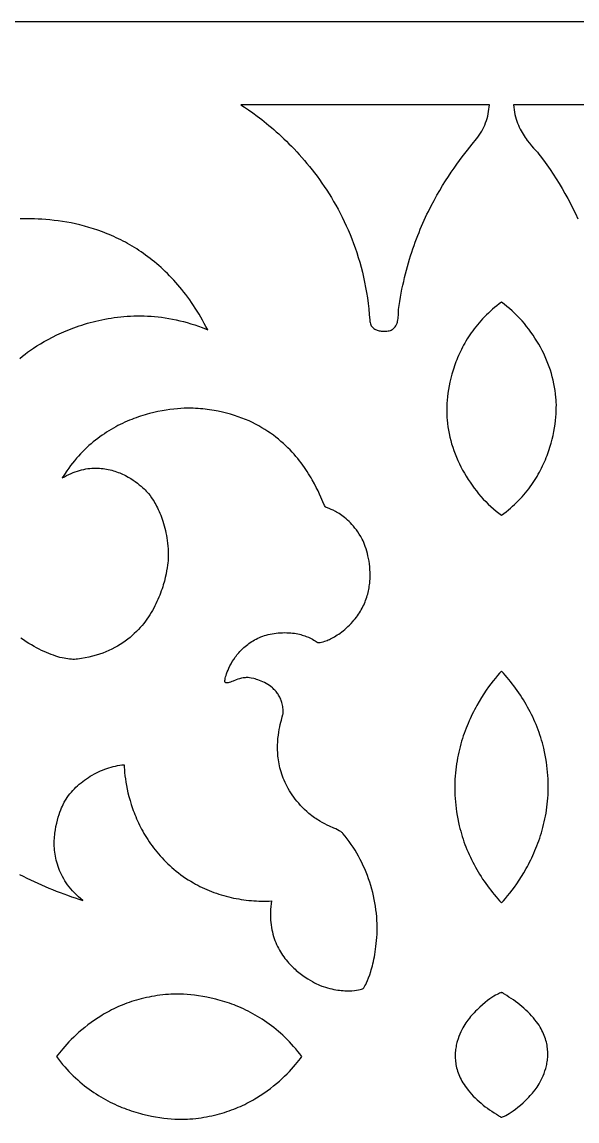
# Model space of a CAD drawing. Extents: x -250 to 250, y -250 to 250.
# Drawn here: x -115.9 to 18.2, y -15.6 to 250 of the extents above; entities that cross this region are included whole.
import ezdxf

# ---------------------------------------------------------------- set-up
doc = ezdxf.new("R2010")
doc.units = 0
doc.layers.add('LAYER_1', color=18, linetype='CONTINUOUS')
doc.layers.add('LAYER_2', color=18, linetype='CONTINUOUS')

msp = doc.modelspace()

# ---------------------------------------------------------------- linework, layer by layer
at = {"layer": 'LAYER_1'}
msp.add_lwpolyline([(-250, -250), (250, -250), (250, 250), (-250, 250)], close=True, dxfattribs=at)
at = {"layer": 'LAYER_2'}
for points in [[(-2.92, 230), (-63, 230), (-62.09, 229.41), (-61.12, 228.76), (-60.1, 228.04), (-59.04, 227.26), (-57.93, 226.42), (-57.36, 225.97), (-56.79, 225.5), (-56.21, 225.02), (-55.62, 224.53), (-55.02, 224.01), (-54.42, 223.48), (-53.82, 222.94), (-53.21, 222.37), (-52.59, 221.8), (-51.98, 221.2), (-51.36, 220.59), (-50.74, 219.96), (-50.11, 219.31), (-49.49, 218.65), (-48.87, 217.97), (-48.25, 217.27), (-47.63, 216.56), (-47.02, 215.83), (-46.4, 215.08), (-45.79, 214.31), (-45.19, 213.53), (-44.58, 212.73), (-43.99, 211.92), (-43.4, 211.08), (-42.82, 210.23), (-42.24, 209.37), (-41.68, 208.48), (-41.12, 207.58), (-40.57, 206.66), (-40.03, 205.72), (-39.5, 204.77), (-38.99, 203.8), (-38.49, 202.81), (-37.99, 201.81), (-37.52, 200.78), (-37.05, 199.74), (-36.6, 198.68), (-36.17, 197.61), (-35.75, 196.51), (-35.35, 195.4), (-34.97, 194.27), (-34.6, 193.13), (-34.26, 191.96), (-33.93, 190.78), (-33.62, 189.58), (-33.34, 188.36), (-33.07, 187.13), (-32.83, 185.87), (-32.61, 184.6), (-32.41, 183.31), (-32.24, 182), (-32.09, 180.68), (-31.96, 179.33), (-31.86, 177.97), (-31.83, 177.65), (-31.77, 177.36), (-31.69, 177.09), (-31.59, 176.84), (-31.47, 176.62), (-31.33, 176.41), (-31.18, 176.23), (-31.01, 176.07), (-30.83, 175.93), (-30.64, 175.8), (-30.44, 175.69), (-30.23, 175.59), (-30.01, 175.51), (-29.79, 175.45), (-29.56, 175.39), (-29.34, 175.35), (-29.11, 175.32), (-28.89, 175.3), (-28.45, 175.28), (-28.04, 175.29), (-27.68, 175.31), (-27.36, 175.35), (-27.11, 175.39), (-26.85, 175.45), (-26.64, 175.56), (-26.44, 175.67), (-26.25, 175.8), (-26.09, 175.93), (-25.93, 176.08), (-25.8, 176.23), (-25.67, 176.38), (-25.56, 176.55), (-25.46, 176.72), (-25.37, 176.89), (-25.29, 177.07), (-25.22, 177.25), (-25.16, 177.44), (-25.11, 177.62), (-25.03, 178), (-24.97, 178.38), (-24.94, 178.74), (-24.93, 179.1), (-24.92, 179.44), (-24.92, 180.04), (-24.91, 180.28), (-24.89, 180.49), (-24.74, 181.5), (-24.59, 182.5), (-24.42, 183.49), (-24.24, 184.46), (-24.05, 185.42), (-23.85, 186.37), (-23.64, 187.31), (-23.43, 188.24), (-23.2, 189.15), (-22.97, 190.05), (-22.73, 190.94), (-22.48, 191.81), (-22.22, 192.68), (-21.96, 193.53), (-21.69, 194.37), (-21.41, 195.2), (-21.13, 196.01), (-20.84, 196.82), (-20.54, 197.61), (-20.24, 198.39), (-19.93, 199.16), (-19.62, 199.92), (-19.31, 200.67), (-18.99, 201.4), (-18.67, 202.12), (-18.34, 202.83), (-18.01, 203.53), (-17.67, 204.22), (-17, 205.57), (-16.31, 206.86), (-15.62, 208.12), (-14.93, 209.32), (-14.23, 210.49), (-13.53, 211.61), (-12.84, 212.69), (-12.15, 213.72), (-11.47, 214.71), (-10.8, 215.66), (-10.14, 216.57), (-9.49, 217.43), (-8.86, 218.25), (-8.25, 219.03), (-7.1, 220.48), (-6.05, 221.76), (-5.7, 222.19), (-5.38, 222.64), (-5.08, 223.11), (-4.79, 223.59), (-4.53, 224.08), (-4.28, 224.59), (-4.05, 225.1), (-3.84, 225.63), (-3.66, 226.16), (-3.49, 226.7), (-3.34, 227.25), (-3.22, 227.79), (-3.11, 228.34), (-3.03, 228.9), (-2.96, 229.45)], [(0, 182.3), (-0.57, 181.88), (-1.12, 181.45), (-1.66, 181.01), (-2.18, 180.58), (-2.68, 180.13), (-3.17, 179.68), (-3.65, 179.22), (-4.11, 178.76), (-4.56, 178.29), (-4.99, 177.82), (-5.41, 177.34), (-5.82, 176.86), (-6.21, 176.38), (-6.59, 175.89), (-6.96, 175.4), (-7.31, 174.91), (-7.65, 174.41), (-7.98, 173.91), (-8.29, 173.41), (-8.6, 172.91), (-8.89, 172.41), (-9.17, 171.91), (-9.44, 171.4), (-9.69, 170.9), (-9.94, 170.39), (-10.18, 169.89), (-10.4, 169.38), (-10.62, 168.88), (-10.82, 168.38), (-11.01, 167.88), (-11.2, 167.38), (-11.37, 166.88), (-11.54, 166.39), (-11.7, 165.89), (-11.98, 164.92), (-12.23, 163.96), (-12.45, 163.01), (-12.64, 162.09), (-12.8, 161.18), (-12.94, 160.3), (-13.04, 159.45), (-13.12, 158.62), (-13.18, 157.82), (-13.22, 157.06), (-13.24, 156.33), (-13.25, 155.64), (-13.23, 155), (-13.2, 154.39), (-13.16, 153.83), (-13.08, 153), (-12.97, 152.18), (-12.84, 151.35), (-12.68, 150.53), (-12.49, 149.7), (-12.28, 148.88), (-12.05, 148.06), (-11.8, 147.25), (-11.52, 146.44), (-11.22, 145.64), (-10.9, 144.84), (-10.56, 144.05), (-10.19, 143.26), (-9.81, 142.49), (-9.41, 141.72), (-8.98, 140.97), (-8.54, 140.22), (-8.08, 139.49), (-7.61, 138.77), (-7.11, 138.06), (-6.6, 137.36), (-6.07, 136.68), (-5.53, 136.02), (-4.97, 135.37), (-4.4, 134.73), (-3.81, 134.12), (-3.21, 133.52), (-2.59, 132.94), (-1.96, 132.38), (-1.32, 131.84), (-0.67, 131.32), (0, 130.83), (0.57, 131.25), (1.12, 131.67), (1.66, 132.11), (2.18, 132.55), (2.68, 132.99), (3.17, 133.44), (3.65, 133.9), (4.11, 134.36), (4.56, 134.83), (4.99, 135.3), (5.41, 135.78), (5.82, 136.26), (6.21, 136.74), (6.59, 137.23), (6.96, 137.72), (7.31, 138.21), (7.65, 138.71), (7.98, 139.21), (8.29, 139.71), (8.6, 140.21), (8.89, 140.71), (9.17, 141.21), (9.44, 141.72), (9.69, 142.22), (9.94, 142.73), (10.18, 143.23), (10.4, 143.74), (10.62, 144.24), (10.82, 144.74), (11.01, 145.24), (11.2, 145.74), (11.37, 146.24), (11.54, 146.73), (11.7, 147.23), (11.98, 148.2), (12.23, 149.16), (12.45, 150.11), (12.64, 151.03), (12.8, 151.94), (12.94, 152.82), (13.04, 153.68), (13.12, 154.5), (13.18, 155.3), (13.22, 156.06), (13.24, 156.79), (13.25, 157.48), (13.23, 158.13), (13.2, 158.73), (13.16, 159.29), (13.08, 160.12), (12.97, 160.94), (12.84, 161.77), (12.68, 162.59), (12.49, 163.42), (12.28, 164.24), (12.05, 165.06), (11.8, 165.87), (11.52, 166.68), (11.22, 167.48), (10.9, 168.28), (10.56, 169.07), (10.19, 169.86), (9.81, 170.63), (9.41, 171.4), (8.98, 172.15), (8.54, 172.9), (8.08, 173.63), (7.61, 174.35), (7.11, 175.06), (6.6, 175.76), (6.07, 176.44), (5.53, 177.11), (4.97, 177.76), (4.4, 178.39), (3.81, 179), (3.21, 179.6), (2.59, 180.18), (1.96, 180.74), (1.32, 181.28), (0.67, 181.8)], [(0, 93.13), (-0.47, 92.62), (-0.97, 92.06), (-1.48, 91.45), (-2.02, 90.79), (-2.56, 90.08), (-3.12, 89.32), (-3.69, 88.52), (-4.26, 87.67), (-4.83, 86.78), (-5.4, 85.84), (-5.96, 84.86), (-6.24, 84.35), (-6.52, 83.83), (-6.79, 83.31), (-7.06, 82.77), (-7.32, 82.22), (-7.58, 81.66), (-7.83, 81.1), (-8.08, 80.52), (-8.32, 79.93), (-8.56, 79.33), (-8.79, 78.73), (-9.01, 78.11), (-9.23, 77.48), (-9.43, 76.85), (-9.63, 76.21), (-9.82, 75.55), (-10, 74.89), (-10.17, 74.22), (-10.33, 73.54), (-10.48, 72.85), (-10.62, 72.16), (-10.75, 71.45), (-10.86, 70.74), (-10.96, 70.02), (-11.05, 69.29), (-11.13, 68.55), (-11.19, 67.8), (-11.24, 67.05), (-11.28, 66.29), (-11.3, 65.52), (-11.3, 64.75), (-11.29, 63.96), (-11.26, 63.17), (-11.21, 62.38), (-11.15, 61.57), (-11.07, 60.76), (-10.98, 59.94), (-10.86, 59.12), (-10.73, 58.29), (-10.57, 57.45), (-10.4, 56.6), (-10.2, 55.75), (-10.04, 55.11), (-9.87, 54.47), (-9.69, 53.83), (-9.49, 53.19), (-9.29, 52.56), (-9.07, 51.92), (-8.84, 51.29), (-8.6, 50.67), (-8.35, 50.05), (-8.09, 49.43), (-7.81, 48.81), (-7.53, 48.2), (-7.24, 47.6), (-6.94, 46.99), (-6.63, 46.4), (-6.3, 45.8), (-5.97, 45.22), (-5.63, 44.64), (-5.28, 44.06), (-4.93, 43.49), (-4.56, 42.92), (-4.18, 42.36), (-3.8, 41.81), (-3.41, 41.27), (-3.01, 40.73), (-2.6, 40.19), (-2.19, 39.67), (-1.76, 39.15), (-1.33, 38.64), (-0.9, 38.14), (-0.45, 37.64), (0, 37.15), (0.47, 37.67), (0.97, 38.23), (1.48, 38.84), (2.02, 39.5), (2.56, 40.21), (3.12, 40.96), (3.69, 41.77), (4.26, 42.61), (4.83, 43.51), (5.4, 44.45), (5.96, 45.43), (6.24, 45.93), (6.52, 46.45), (6.79, 46.98), (7.06, 47.52), (7.32, 48.06), (7.58, 48.62), (7.83, 49.19), (8.08, 49.77), (8.32, 50.35), (8.56, 50.95), (8.79, 51.56), (9.01, 52.17), (9.23, 52.8), (9.43, 53.44), (9.63, 54.08), (9.82, 54.73), (10, 55.39), (10.17, 56.06), (10.33, 56.74), (10.48, 57.43), (10.62, 58.13), (10.75, 58.83), (10.86, 59.55), (10.96, 60.27), (11.05, 61), (11.13, 61.73), (11.19, 62.48), (11.24, 63.23), (11.28, 63.99), (11.3, 64.76), (11.3, 65.54), (11.29, 66.32), (11.26, 67.11), (11.21, 67.91), (11.15, 68.71), (11.07, 69.52), (10.98, 70.34), (10.86, 71.17), (10.73, 72), (10.57, 72.84), (10.4, 73.68), (10.2, 74.53), (10.04, 75.18), (9.87, 75.82), (9.69, 76.46), (9.49, 77.09), (9.29, 77.73), (9.07, 78.36), (8.84, 78.99), (8.6, 79.62), (8.35, 80.24), (8.09, 80.86), (7.81, 81.47), (7.53, 82.08), (7.24, 82.69), (6.94, 83.29), (6.63, 83.89), (6.3, 84.48), (5.97, 85.07), (5.63, 85.65), (5.28, 86.23), (4.93, 86.8), (4.56, 87.36), (4.18, 87.92), (3.8, 88.47), (3.41, 89.02), (3.01, 89.56), (2.6, 90.09), (2.19, 90.62), (1.76, 91.14), (1.33, 91.65), (0.9, 92.15), (0.45, 92.64)], [(-107.51, 0), (-107.03, -0.64), (-106.54, -1.26), (-106.05, -1.87), (-105.54, -2.46), (-105.03, -3.03), (-104.52, -3.58), (-104, -4.12), (-103.47, -4.64), (-102.94, -5.15), (-102.4, -5.64), (-101.86, -6.11), (-101.31, -6.57), (-100.76, -7.02), (-100.21, -7.45), (-99.65, -7.86), (-99.1, -8.26), (-98.53, -8.65), (-97.97, -9.02), (-97.4, -9.38), (-96.84, -9.72), (-96.27, -10.05), (-95.7, -10.37), (-95.13, -10.68), (-94.55, -10.97), (-93.98, -11.25), (-93.41, -11.52), (-92.84, -11.78), (-92.27, -12.02), (-91.71, -12.26), (-91.14, -12.48), (-90.58, -12.69), (-90.02, -12.89), (-89.46, -13.08), (-88.9, -13.26), (-88.35, -13.43), (-87.8, -13.59), (-87.26, -13.74), (-86.72, -13.88), (-85.65, -14.14), (-84.61, -14.36), (-83.59, -14.55), (-82.59, -14.71), (-81.63, -14.84), (-80.69, -14.94), (-79.79, -15.01), (-78.93, -15.07), (-78.11, -15.1), (-77.33, -15.11), (-76.6, -15.1), (-75.91, -15.08), (-75.28, -15.04), (-74.58, -14.99), (-73.9, -14.92), (-73.22, -14.84), (-72.55, -14.75), (-71.9, -14.65), (-71.25, -14.54), (-70.61, -14.41), (-69.97, -14.28), (-69.35, -14.14), (-68.74, -13.99), (-68.13, -13.82), (-67.54, -13.65), (-66.95, -13.48), (-66.37, -13.29), (-65.8, -13.09), (-65.24, -12.89), (-64.69, -12.68), (-64.15, -12.46), (-63.61, -12.24), (-63.09, -12.01), (-62.57, -11.77), (-62.06, -11.53), (-61.56, -11.28), (-61.07, -11.02), (-60.58, -10.77), (-60.11, -10.5), (-59.64, -10.23), (-59.19, -9.96), (-58.3, -9.41), (-57.44, -8.84), (-56.62, -8.26), (-55.84, -7.67), (-55.08, -7.08), (-54.36, -6.49), (-53.67, -5.89), (-53.02, -5.3), (-52.4, -4.71), (-51.81, -4.13), (-51.26, -3.56), (-50.73, -2.99), (-50.24, -2.45), (-49.78, -1.91), (-49.36, -1.4), (-48.96, -0.91), (-48.6, -0.44), (-48.27, 0), (-48.75, 0.64), (-49.24, 1.26), (-49.74, 1.87), (-50.24, 2.46), (-50.75, 3.03), (-51.26, 3.58), (-51.79, 4.12), (-52.31, 4.64), (-52.84, 5.15), (-53.38, 5.64), (-53.92, 6.11), (-54.47, 6.57), (-55.02, 7.02), (-55.57, 7.45), (-56.13, 7.86), (-56.69, 8.26), (-57.25, 8.65), (-57.81, 9.02), (-58.38, 9.38), (-58.95, 9.72), (-59.52, 10.05), (-60.09, 10.37), (-60.66, 10.68), (-61.23, 10.97), (-61.8, 11.25), (-62.37, 11.52), (-62.94, 11.78), (-63.51, 12.02), (-64.08, 12.26), (-64.64, 12.48), (-65.2, 12.69), (-65.77, 12.89), (-66.32, 13.08), (-66.88, 13.26), (-67.43, 13.43), (-67.98, 13.59), (-68.53, 13.74), (-69.07, 13.88), (-70.13, 14.14), (-71.18, 14.36), (-72.2, 14.55), (-73.19, 14.71), (-74.16, 14.84), (-75.09, 14.94), (-75.99, 15.01), (-76.85, 15.07), (-77.67, 15.1), (-78.45, 15.11), (-79.18, 15.1), (-79.87, 15.08), (-80.51, 15.04), (-81.2, 14.99), (-81.88, 14.92), (-82.56, 14.84), (-83.23, 14.75), (-83.89, 14.65), (-84.54, 14.54), (-85.18, 14.41), (-85.81, 14.28), (-86.43, 14.14), (-87.04, 13.99), (-87.65, 13.82), (-88.24, 13.65), (-88.83, 13.48), (-89.41, 13.29), (-89.98, 13.09), (-90.54, 12.89), (-91.09, 12.68), (-91.64, 12.46), (-92.17, 12.24), (-92.7, 12.01), (-93.21, 11.77), (-93.72, 11.53), (-94.22, 11.28), (-94.72, 11.02), (-95.2, 10.77), (-95.67, 10.5), (-96.14, 10.23), (-96.6, 9.96), (-97.48, 9.41), (-98.34, 8.84), (-99.16, 8.26), (-99.95, 7.67), (-100.7, 7.08), (-101.42, 6.49), (-102.11, 5.89), (-102.76, 5.3), (-103.38, 4.71), (-103.97, 4.13), (-104.53, 3.56), (-105.05, 2.99), (-105.54, 2.45), (-106, 1.91), (-106.42, 1.4), (-106.82, 0.91), (-107.18, 0.44)], [(0, 15.47), (-0.09, 15.45), (-0.24, 15.4), (-0.46, 15.32), (-0.72, 15.2), (-1.05, 15.04), (-1.42, 14.83), (-1.84, 14.58), (-2.31, 14.28), (-2.82, 13.93), (-3.37, 13.53), (-3.95, 13.07), (-4.57, 12.55), (-5.22, 11.97), (-5.56, 11.65), (-5.9, 11.32), (-6.25, 10.97), (-6.6, 10.61), (-6.96, 10.23), (-7.32, 9.83), (-7.47, 9.66), (-7.75, 9.32), (-8.13, 8.82), (-8.35, 8.52), (-8.59, 8.18), (-8.83, 7.8), (-9.08, 7.39), (-9.33, 6.95), (-9.59, 6.48), (-9.83, 5.97), (-10.07, 5.44), (-10.29, 4.89), (-10.5, 4.3), (-10.69, 3.69), (-10.78, 3.38), (-10.85, 3.06), (-10.93, 2.74), (-10.99, 2.4), (-11.05, 2.07), (-11.09, 1.73), (-11.13, 1.38), (-11.16, 1.03), (-11.18, 0.68), (-11.19, 0.32), (-11.19, -0.04), (-11.18, -0.41), (-11.15, -0.78), (-11.12, -1.16), (-11.07, -1.54), (-11, -1.92), (-10.93, -2.31), (-10.84, -2.7), (-10.73, -3.09), (-10.61, -3.49), (-10.48, -3.88), (-10.33, -4.28), (-10.16, -4.69), (-9.97, -5.09), (-9.77, -5.5), (-9.55, -5.91), (-9.31, -6.32), (-9.06, -6.74), (-8.78, -7.15), (-8.48, -7.57), (-8.09, -8.08), (-7.69, -8.57), (-7.26, -9.06), (-6.83, -9.53), (-6.37, -9.98), (-5.91, -10.43), (-5.43, -10.86), (-4.93, -11.28), (-4.43, -11.69), (-3.92, -12.09), (-3.4, -12.48), (-2.87, -12.85), (-2.34, -13.21), (-1.79, -13.56), (-1.25, -13.9), (-0.7, -14.23), (-0.53, -14.35), (-0.36, -14.48), (-0.28, -14.54), (-0.19, -14.59), (-0.1, -14.62), (0, -14.63), (0.09, -14.62), (0.24, -14.57), (0.46, -14.48), (0.72, -14.36), (1.05, -14.2), (1.42, -13.99), (1.84, -13.74), (2.31, -13.44), (2.82, -13.09), (3.37, -12.69), (3.95, -12.23), (4.57, -11.71), (5.22, -11.13), (5.56, -10.81), (5.9, -10.48), (6.25, -10.14), (6.6, -9.77), (6.96, -9.39), (7.32, -8.99), (7.47, -8.82), (7.75, -8.48), (8.13, -7.98), (8.35, -7.68), (8.59, -7.34), (8.83, -6.96), (9.08, -6.55), (9.33, -6.11), (9.59, -5.64), (9.83, -5.14), (10.07, -4.61), (10.29, -4.05), (10.5, -3.46), (10.69, -2.86), (10.78, -2.54), (10.85, -2.22), (10.93, -1.9), (10.99, -1.57), (11.05, -1.23), (11.09, -0.89), (11.13, -0.55), (11.16, -0.2), (11.18, 0.16), (11.19, 0.52), (11.19, 0.88), (11.18, 1.25), (11.15, 1.62), (11.12, 2), (11.07, 2.38), (11, 2.76), (10.93, 3.14), (10.84, 3.53), (10.73, 3.93), (10.61, 4.32), (10.48, 4.72), (10.33, 5.12), (10.16, 5.52), (9.97, 5.93), (9.77, 6.34), (9.55, 6.75), (9.31, 7.16), (9.06, 7.57), (8.78, 7.99), (8.48, 8.4), (8.09, 8.91), (7.69, 9.41), (7.26, 9.89), (6.83, 10.36), (6.37, 10.82), (5.91, 11.27), (5.43, 11.7), (4.93, 12.12), (4.43, 12.53), (3.92, 12.93), (3.4, 13.31), (2.87, 13.69), (2.34, 14.05), (1.79, 14.4), (1.25, 14.74), (0.7, 15.07), (0.53, 15.19), (0.36, 15.32), (0.28, 15.38), (0.19, 15.42), (0.1, 15.46)]]:
    msp.add_lwpolyline(points, close=True, dxfattribs=at)
for points in [[(63, 230), (2.92, 230), (2.97, 229.38), (3.04, 228.78), (3.13, 228.2), (3.24, 227.63), (3.38, 227.08), (3.53, 226.55), (3.69, 226.03), (3.87, 225.53), (4.07, 225.05), (4.27, 224.58), (4.49, 224.13), (4.72, 223.69), (4.96, 223.27), (5.2, 222.86), (5.45, 222.47), (5.71, 222.09), (5.96, 221.73), (6.23, 221.37), (6.75, 220.71), (7.26, 220.09), (7.76, 219.53), (8.66, 218.53), (9.04, 218.09), (9.36, 217.69), (10.18, 216.61), (10.97, 215.51), (11.75, 214.39), (12.5, 213.25), (13.24, 212.11), (13.96, 210.94), (14.66, 209.77), (15.34, 208.58), (16, 207.37), (16.64, 206.16), (17.26, 204.93), (17.86, 203.69), (18.44, 202.44)], [(-116.4, 168.7), (-115.78, 169.22), (-115.13, 169.73), (-114.51, 170.2), (-113.83, 170.69), (-113.09, 171.19), (-112.29, 171.71), (-111.44, 172.24), (-110.53, 172.77), (-109.56, 173.31), (-108.54, 173.84), (-107.48, 174.37), (-106.92, 174.63), (-106.36, 174.88), (-105.78, 175.14), (-105.19, 175.39), (-104.59, 175.63), (-103.98, 175.87), (-103.36, 176.11), (-102.73, 176.34), (-102.08, 176.56), (-101.43, 176.78), (-100.76, 176.99), (-100.08, 177.19), (-99.4, 177.38), (-98.7, 177.57), (-98, 177.74), (-97.28, 177.91), (-96.56, 178.07), (-95.82, 178.21), (-95.08, 178.35), (-94.33, 178.47), (-93.57, 178.59), (-92.8, 178.69), (-92.02, 178.77), (-91.24, 178.85), (-90.44, 178.91), (-89.64, 178.95), (-88.84, 178.98), (-88.02, 179), (-87.2, 179), (-86.37, 178.98), (-85.53, 178.95), (-84.69, 178.9), (-83.84, 178.83), (-82.99, 178.75), (-82.13, 178.64), (-81.26, 178.52), (-80.39, 178.38), (-79.51, 178.21), (-78.63, 178.03), (-77.74, 177.83), (-76.85, 177.6), (-75.95, 177.36), (-75.05, 177.09), (-74.14, 176.8), (-73.23, 176.48), (-72.32, 176.14), (-71, 175.61), (-71.41, 176.4), (-71.82, 177.18), (-72.24, 177.94), (-72.67, 178.69), (-73.1, 179.42), (-73.54, 180.13), (-73.99, 180.83), (-74.44, 181.52), (-74.89, 182.19), (-75.35, 182.85), (-75.82, 183.5), (-76.29, 184.13), (-76.76, 184.75), (-77.25, 185.35), (-77.73, 185.94), (-78.22, 186.52), (-78.71, 187.08), (-79.21, 187.63), (-79.71, 188.17), (-80.22, 188.7), (-80.73, 189.21), (-81.24, 189.71), (-81.76, 190.2), (-82.28, 190.68), (-82.8, 191.14), (-83.32, 191.59), (-83.85, 192.03), (-84.38, 192.46), (-84.92, 192.88), (-85.45, 193.29), (-85.99, 193.68), (-86.53, 194.07), (-87.07, 194.44), (-87.61, 194.81), (-88.16, 195.16), (-88.71, 195.5), (-89.25, 195.83), (-89.8, 196.15), (-90.35, 196.47), (-90.9, 196.77), (-91.46, 197.06), (-92.01, 197.34), (-92.56, 197.62), (-93.11, 197.88), (-93.67, 198.13), (-94.22, 198.38), (-94.77, 198.62), (-95.33, 198.85), (-95.88, 199.07), (-96.43, 199.28), (-97.53, 199.67), (-98.63, 200.04), (-99.72, 200.37), (-100.8, 200.68), (-101.88, 200.95), (-102.95, 201.2), (-104.01, 201.43), (-105.05, 201.62), (-106.09, 201.8), (-107.11, 201.95), (-108.12, 202.07), (-109.11, 202.18), (-110.08, 202.27), (-111.04, 202.34), (-111.97, 202.39), (-112.89, 202.42), (-113.78, 202.44), (-114.65, 202.45), (-115.5, 202.44), (-116.32, 202.42)], [(-116.46, 44.01), (-115.59, 43.57), (-114.71, 43.14), (-113.83, 42.72), (-112.95, 42.31), (-112.06, 41.9), (-111.17, 41.51), (-110.28, 41.12), (-109.38, 40.74), (-108.48, 40.37), (-107.58, 40.01), (-106.67, 39.66), (-105.76, 39.32), (-104.85, 38.98), (-103.93, 38.65), (-103.02, 38.34), (-102.1, 38.03), (-101.18, 37.73), (-101.73, 38.19), (-102.25, 38.65), (-102.74, 39.12), (-103.21, 39.59), (-103.66, 40.07), (-104.07, 40.55), (-104.47, 41.03), (-104.84, 41.52), (-105.18, 42.01), (-105.5, 42.5), (-105.8, 42.99), (-106.08, 43.49), (-106.34, 43.98), (-106.58, 44.48), (-106.79, 44.98), (-106.99, 45.48), (-107.17, 45.97), (-107.33, 46.47), (-107.47, 46.97), (-107.6, 47.46), (-107.71, 47.95), (-107.8, 48.44), (-107.88, 48.93), (-107.95, 49.41), (-108, 49.89), (-108.03, 50.37), (-108.06, 50.84), (-108.07, 51.3), (-108.07, 51.77), (-108.06, 52.22), (-108.04, 52.67), (-108.01, 53.12), (-107.97, 53.56), (-107.92, 53.99), (-107.87, 54.41), (-107.81, 54.83), (-107.66, 55.63), (-107.49, 56.4), (-107.31, 57.14), (-107.11, 57.83), (-106.9, 58.47), (-106.7, 59.07), (-106.49, 59.62), (-106.29, 60.11), (-106.1, 60.55), (-105.93, 60.92), (-105.66, 61.48), (-105.5, 61.75), (-105.23, 62.2), (-104.93, 62.64), (-104.62, 63.07), (-104.29, 63.49), (-103.95, 63.9), (-103.59, 64.31), (-103.22, 64.7), (-102.84, 65.08), (-102.44, 65.46), (-102.03, 65.82), (-101.61, 66.17), (-101.18, 66.51), (-100.74, 66.84), (-100.29, 67.16), (-99.82, 67.47), (-99.36, 67.76), (-98.88, 68.04), (-98.39, 68.31), (-97.9, 68.56), (-97.41, 68.8), (-96.9, 69.03), (-96.4, 69.25), (-95.88, 69.44), (-95.37, 69.63), (-94.85, 69.8), (-94.33, 69.95), (-93.81, 70.09), (-93.28, 70.21), (-92.76, 70.32), (-92.23, 70.4), (-91.71, 70.48), (-91.18, 70.53), (-91.16, 69.94), (-91.12, 69.3), (-91.07, 68.62), (-90.99, 67.89), (-90.89, 67.13), (-90.77, 66.33), (-90.63, 65.5), (-90.46, 64.64), (-90.26, 63.75), (-90.03, 62.83), (-89.77, 61.9), (-89.48, 60.94), (-89.16, 59.97), (-88.98, 59.48), (-88.79, 58.98), (-88.6, 58.49), (-88.4, 57.99), (-88.18, 57.49), (-87.96, 56.98), (-87.73, 56.48), (-87.49, 55.97), (-87.23, 55.46), (-86.97, 54.96), (-86.69, 54.45), (-86.41, 53.94), (-86.11, 53.44), (-85.8, 52.93), (-85.48, 52.43), (-85.15, 51.93), (-84.8, 51.43), (-84.45, 50.93), (-84.08, 50.43), (-83.7, 49.94), (-83.3, 49.45), (-82.9, 48.97), (-82.48, 48.49), (-82.04, 48.01), (-81.6, 47.54), (-81.14, 47.07), (-80.66, 46.61), (-80.17, 46.15), (-79.67, 45.7), (-79.15, 45.26), (-78.62, 44.83), (-78.07, 44.4), (-77.51, 43.97), (-76.93, 43.56), (-76.34, 43.15), (-75.73, 42.76), (-75.1, 42.37), (-74.46, 41.99), (-73.93, 41.69), (-73.4, 41.4), (-72.86, 41.13), (-72.31, 40.86), (-71.75, 40.6), (-71.19, 40.36), (-70.63, 40.12), (-70.05, 39.89), (-69.48, 39.68), (-68.9, 39.47), (-68.31, 39.28), (-67.72, 39.1), (-67.13, 38.92), (-66.53, 38.76), (-65.93, 38.61), (-65.33, 38.46), (-64.73, 38.33), (-64.12, 38.21), (-63.51, 38.1), (-62.9, 38), (-62.29, 37.91), (-61.68, 37.83), (-61.06, 37.76), (-60.45, 37.7), (-59.83, 37.66), (-59.22, 37.62), (-58.61, 37.59), (-57.99, 37.58), (-57.38, 37.57), (-56.77, 37.58), (-56.16, 37.6), (-55.56, 37.62), (-55.66, 36.92), (-55.74, 36.24), (-55.79, 35.56), (-55.83, 34.9), (-55.84, 34.26), (-55.83, 33.63), (-55.8, 33.01), (-55.75, 32.41), (-55.68, 31.82), (-55.6, 31.24), (-55.49, 30.68), (-55.37, 30.13), (-55.24, 29.59), (-55.09, 29.06), (-54.92, 28.55), (-54.74, 28.05), (-54.55, 27.57), (-54.34, 27.09), (-54.13, 26.63), (-53.9, 26.18), (-53.66, 25.74), (-53.41, 25.32), (-53.15, 24.9), (-52.89, 24.5), (-52.61, 24.11), (-52.33, 23.73), (-52.04, 23.37), (-51.75, 23.01), (-51.45, 22.67), (-51.14, 22.34), (-50.84, 22.01), (-50.53, 21.7), (-50.21, 21.4), (-49.9, 21.12), (-49.59, 20.84), (-49.27, 20.57), (-48.64, 20.07), (-48.02, 19.6), (-47.41, 19.18), (-46.82, 18.79), (-46.25, 18.45), (-45.71, 18.14), (-45.21, 17.87), (-44.74, 17.63), (-44.32, 17.43), (-43.96, 17.27), (-43.39, 17.03), (-43.1, 16.93), (-42.56, 16.76), (-42.03, 16.61), (-41.51, 16.47), (-41.01, 16.36), (-40.52, 16.25), (-40.04, 16.17), (-39.58, 16.09), (-39.14, 16.03), (-38.71, 15.99), (-38.29, 15.95), (-37.89, 15.93), (-37.51, 15.91), (-37.14, 15.91), (-36.79, 15.91), (-36.13, 15.94), (-35.54, 15.99), (-35.01, 16.06), (-34.56, 16.15), (-34.17, 16.24), (-33.86, 16.32), (-33.62, 16.41), (-33.46, 16.48), (-33.37, 16.52), (-33.29, 16.62), (-33.16, 16.8), (-33, 17.07), (-32.81, 17.43), (-32.59, 17.87), (-32.36, 18.41), (-32.11, 19.03), (-31.85, 19.75), (-31.59, 20.56), (-31.46, 21), (-31.33, 21.46), (-31.21, 21.94), (-31.08, 22.45), (-30.96, 22.98), (-30.84, 23.53), (-30.73, 24.1), (-30.62, 24.7), (-30.52, 25.32), (-30.43, 25.97), (-30.34, 26.64), (-30.26, 27.33), (-30.19, 28.05), (-30.13, 28.78), (-30.08, 29.61), (-30.05, 30.44), (-30.05, 31.28), (-30.06, 32.11), (-30.1, 32.95), (-30.15, 33.79), (-30.23, 34.64), (-30.33, 35.48), (-30.45, 36.32), (-30.59, 37.16), (-30.75, 38), (-30.93, 38.83), (-31.13, 39.66), (-31.35, 40.49), (-31.58, 41.32), (-31.84, 42.13), (-32.12, 42.95), (-32.41, 43.75), (-32.72, 44.55), (-33.05, 45.34), (-33.4, 46.12), (-33.76, 46.89), (-34.15, 47.65), (-34.55, 48.4), (-34.96, 49.14), (-35.39, 49.86), (-35.84, 50.58), (-36.31, 51.28), (-36.79, 51.96), (-37.29, 52.63), (-37.8, 53.29), (-38.33, 53.92), (-38.44, 54.05), (-38.57, 54.16), (-38.71, 54.28), (-38.86, 54.39), (-39.03, 54.5), (-39.21, 54.6), (-39.6, 54.81), (-40.03, 55.02), (-40.5, 55.24), (-41.55, 55.7), (-42.12, 55.96), (-42.7, 56.25), (-43.31, 56.56), (-43.94, 56.91), (-44.26, 57.1), (-44.58, 57.3), (-44.9, 57.51), (-45.22, 57.73), (-45.55, 57.97), (-45.87, 58.21), (-46.2, 58.47), (-46.53, 58.75), (-47.07, 59.24), (-47.59, 59.73), (-48.09, 60.22), (-48.56, 60.72), (-49.01, 61.22), (-49.44, 61.72), (-49.84, 62.23), (-50.22, 62.73), (-50.58, 63.24), (-50.92, 63.75), (-51.24, 64.25), (-51.54, 64.76), (-51.81, 65.27), (-52.07, 65.78), (-52.31, 66.28), (-52.54, 66.79), (-52.74, 67.29), (-52.93, 67.79), (-53.11, 68.29), (-53.26, 68.79), (-53.4, 69.28), (-53.53, 69.77), (-53.65, 70.26), (-53.75, 70.74), (-53.83, 71.22), (-53.91, 71.69), (-53.97, 72.16), (-54.02, 72.63), (-54.06, 73.08), (-54.09, 73.53), (-54.11, 73.98), (-54.12, 74.42), (-54.12, 74.85), (-54.11, 75.28), (-54.08, 76.1), (-54.02, 76.9), (-53.93, 77.65), (-53.83, 78.37), (-53.71, 79.05), (-53.59, 79.68), (-53.46, 80.26), (-53.33, 80.8), (-53.2, 81.28), (-52.97, 82.08), (-52.81, 82.64), (-52.76, 82.82), (-52.75, 82.94), (-52.75, 83.29), (-52.76, 83.64), (-52.79, 83.98), (-52.82, 84.31), (-52.87, 84.63), (-52.93, 84.94), (-53, 85.24), (-53.07, 85.54), (-53.16, 85.82), (-53.26, 86.09), (-53.36, 86.36), (-53.48, 86.62), (-53.6, 86.87), (-53.73, 87.11), (-53.86, 87.34), (-54, 87.56), (-54.15, 87.78), (-54.31, 87.99), (-54.47, 88.19), (-54.63, 88.38), (-54.8, 88.57), (-54.98, 88.75), (-55.16, 88.92), (-55.34, 89.09), (-55.72, 89.4), (-56.1, 89.68), (-56.5, 89.94), (-56.9, 90.18), (-57.3, 90.39), (-57.7, 90.58), (-58.09, 90.75), (-58.48, 90.9), (-58.85, 91.03), (-59.21, 91.15), (-59.56, 91.25), (-59.89, 91.33), (-60.47, 91.46), (-60.93, 91.54), (-61.26, 91.58), (-61.43, 91.59), (-61.67, 91.58), (-61.92, 91.56), (-62.16, 91.54), (-62.39, 91.5), (-62.85, 91.41), (-63.29, 91.3), (-63.72, 91.17), (-64.12, 91.03), (-64.87, 90.75), (-65.2, 90.62), (-65.52, 90.5), (-65.8, 90.41), (-66.06, 90.35), (-66.18, 90.33), (-66.29, 90.32), (-66.4, 90.32), (-66.49, 90.33), (-66.58, 90.35), (-66.67, 90.39), (-66.74, 90.44), (-66.8, 90.5), (-66.82, 90.53), (-66.83, 90.58), (-66.84, 90.71), (-66.83, 90.9), (-66.8, 91.14), (-66.74, 91.42), (-66.66, 91.75), (-66.56, 92.12), (-66.43, 92.52), (-66.27, 92.95), (-66.09, 93.41), (-65.88, 93.9), (-65.64, 94.4), (-65.36, 94.92), (-65.06, 95.45), (-64.72, 95.98), (-64.35, 96.52), (-64.15, 96.79), (-63.94, 97.06), (-63.73, 97.33), (-63.5, 97.6), (-63.26, 97.86), (-63.02, 98.13), (-62.76, 98.39), (-62.5, 98.64), (-62.23, 98.89), (-61.94, 99.14), (-61.65, 99.38), (-61.34, 99.62), (-61.03, 99.85), (-60.7, 100.07), (-60.37, 100.29), (-60.02, 100.5), (-59.66, 100.7), (-59.29, 100.9), (-58.91, 101.08), (-58.52, 101.26), (-58.12, 101.42), (-57.7, 101.58), (-57.28, 101.72), (-56.84, 101.85), (-56.39, 101.97), (-55.93, 102.08), (-55.45, 102.18), (-54.97, 102.26), (-54.47, 102.33), (-53.96, 102.38), (-53.43, 102.42), (-52.89, 102.44), (-52.38, 102.45), (-51.88, 102.44), (-51.39, 102.42), (-50.93, 102.39), (-50.48, 102.34), (-50.05, 102.29), (-49.63, 102.22), (-49.24, 102.14), (-48.85, 102.06), (-48.49, 101.97), (-48.14, 101.87), (-47.81, 101.77), (-47.49, 101.66), (-47.19, 101.55), (-46.63, 101.32), (-46.14, 101.09), (-45.71, 100.86), (-45.34, 100.65), (-45.03, 100.46), (-44.58, 100.16), (-44.45, 100.07), (-44.36, 100.04), (-44.26, 100.04), (-44.08, 100.05), (-43.82, 100.09), (-43.5, 100.16), (-43.11, 100.26), (-42.66, 100.4), (-42.15, 100.59), (-41.88, 100.7), (-41.6, 100.82), (-41.3, 100.96), (-41, 101.11), (-40.68, 101.28), (-40.36, 101.46), (-40.03, 101.66), (-39.69, 101.88), (-39.34, 102.11), (-38.98, 102.36), (-38.62, 102.63), (-38.25, 102.92), (-37.88, 103.23), (-37.5, 103.56), (-37.12, 103.92), (-36.74, 104.29), (-36.35, 104.69), (-35.96, 105.11), (-35.66, 105.46), (-35.36, 105.81), (-35.08, 106.17), (-34.82, 106.53), (-34.56, 106.89), (-34.32, 107.26), (-34.1, 107.63), (-33.88, 108), (-33.68, 108.37), (-33.48, 108.74), (-33.3, 109.12), (-33.13, 109.49), (-32.98, 109.87), (-32.83, 110.25), (-32.69, 110.63), (-32.57, 111.01), (-32.45, 111.39), (-32.34, 111.77), (-32.25, 112.15), (-32.16, 112.53), (-32.08, 112.91), (-32.01, 113.29), (-31.95, 113.66), (-31.9, 114.04), (-31.85, 114.42), (-31.82, 114.79), (-31.77, 115.53), (-31.75, 116.26), (-31.76, 116.98), (-31.79, 117.69), (-31.85, 118.39), (-31.92, 119.06), (-32.02, 119.73), (-32.14, 120.37), (-32.27, 120.99), (-32.41, 121.59), (-32.57, 122.17), (-32.74, 122.72), (-32.91, 123.24), (-33.09, 123.74), (-33.28, 124.2), (-33.47, 124.63), (-33.66, 125.03), (-33.85, 125.39), (-34.03, 125.71), (-34.37, 126.26), (-34.72, 126.78), (-35.07, 127.27), (-35.43, 127.73), (-35.78, 128.17), (-36.14, 128.57), (-36.5, 128.96), (-36.85, 129.32), (-37.21, 129.65), (-37.56, 129.96), (-37.91, 130.25), (-38.25, 130.52), (-38.59, 130.77), (-38.92, 131), (-39.24, 131.21), (-39.55, 131.4), (-39.86, 131.58), (-40.15, 131.74), (-40.7, 132.02), (-41.19, 132.24), (-41.62, 132.41), (-42.26, 132.65), (-42.45, 132.73), (-42.52, 132.76), (-42.55, 132.79), (-42.6, 132.85), (-42.65, 132.93), (-42.78, 133.19), (-43.14, 134.02), (-43.65, 135.21), (-43.97, 135.92), (-44.33, 136.7), (-44.75, 137.54), (-45.21, 138.43), (-45.73, 139.37), (-46.01, 139.86), (-46.31, 140.35), (-46.62, 140.85), (-46.94, 141.36), (-47.29, 141.87), (-47.64, 142.39), (-48.02, 142.91), (-48.41, 143.44), (-48.81, 143.97), (-49.24, 144.5), (-49.68, 145.03), (-50.14, 145.56), (-50.61, 146.08), (-51.11, 146.61), (-51.63, 147.13), (-52.16, 147.65), (-52.71, 148.16), (-53.29, 148.67), (-53.88, 149.17), (-54.5, 149.66), (-55.13, 150.15), (-55.79, 150.62), (-56.47, 151.08), (-57.17, 151.54), (-57.89, 151.97), (-58.64, 152.4), (-59.41, 152.81), (-60.2, 153.21), (-61.01, 153.59), (-61.85, 153.95), (-62.72, 154.29), (-63.61, 154.62), (-64.52, 154.93), (-65.46, 155.21), (-66.42, 155.47), (-67.41, 155.71), (-68.43, 155.93), (-69.47, 156.12), (-70.54, 156.29), (-71.09, 156.36), (-71.64, 156.43), (-72.2, 156.49), (-72.77, 156.54), (-73.34, 156.59), (-73.92, 156.63), (-74.54, 156.66), (-75.21, 156.67), (-75.92, 156.67), (-76.68, 156.66), (-77.48, 156.62), (-78.33, 156.56), (-79.2, 156.48), (-80.11, 156.37), (-81.05, 156.24), (-82.02, 156.07), (-83.02, 155.88), (-84.04, 155.65), (-85.07, 155.39), (-85.6, 155.25), (-86.13, 155.1), (-86.66, 154.94), (-87.2, 154.77), (-87.74, 154.58), (-88.28, 154.39), (-88.83, 154.19), (-89.37, 153.98), (-89.92, 153.76), (-90.47, 153.52), (-91.02, 153.28), (-91.57, 153.02), (-92.12, 152.75), (-92.68, 152.47), (-93.23, 152.18), (-93.78, 151.87), (-94.33, 151.55), (-94.88, 151.22), (-95.42, 150.88), (-95.97, 150.52), (-96.51, 150.15), (-97.05, 149.77), (-97.58, 149.37), (-98.12, 148.96), (-98.64, 148.53), (-99.17, 148.09), (-99.69, 147.63), (-100.21, 147.16), (-100.72, 146.67), (-101.22, 146.17), (-101.72, 145.65), (-102.21, 145.12), (-102.7, 144.57), (-103.18, 144), (-103.65, 143.42), (-104.12, 142.82), (-104.58, 142.2), (-105.03, 141.56), (-105.61, 140.7), (-106.16, 139.82), (-105.62, 140.13), (-105.09, 140.41), (-104.56, 140.67), (-104.03, 140.91), (-103.51, 141.13), (-102.99, 141.32), (-102.48, 141.5), (-101.97, 141.65), (-101.46, 141.78), (-100.96, 141.9), (-100.47, 141.99), (-99.98, 142.07), (-99.5, 142.13), (-99.02, 142.17), (-98.55, 142.19), (-98.09, 142.2), (-97.63, 142.2), (-97.17, 142.18), (-96.73, 142.14), (-96.29, 142.1), (-95.85, 142.04), (-95.43, 141.97), (-95.01, 141.88), (-94.59, 141.79), (-94.19, 141.69), (-93.79, 141.57), (-93.4, 141.45), (-93.01, 141.32), (-92.64, 141.18), (-92.27, 141.03), (-91.91, 140.88), (-91.55, 140.72), (-91.21, 140.55), (-90.87, 140.39), (-90.22, 140.03), (-89.61, 139.67), (-89.03, 139.3), (-88.49, 138.93), (-87.99, 138.56), (-87.53, 138.2), (-87.1, 137.85), (-86.72, 137.51), (-86.38, 137.2), (-86.08, 136.92), (-85.83, 136.66), (-85.46, 136.27), (-85.28, 136.06), (-84.93, 135.58), (-84.55, 135.04), (-84.15, 134.43), (-83.95, 134.1), (-83.75, 133.75), (-83.55, 133.38), (-83.34, 133), (-83.14, 132.6), (-82.94, 132.19), (-82.74, 131.76), (-82.55, 131.31), (-82.36, 130.85), (-82.17, 130.37), (-81.99, 129.87), (-81.82, 129.36), (-81.65, 128.83), (-81.49, 128.29), (-81.35, 127.73), (-81.21, 127.15), (-81.08, 126.56), (-80.96, 125.96), (-80.86, 125.33), (-80.77, 124.7), (-80.69, 124.04), (-80.63, 123.38), (-80.58, 122.69), (-80.55, 122), (-80.53, 121.29), (-80.54, 120.56), (-80.56, 120.13), (-80.59, 119.76), (-80.64, 119.3), (-80.71, 118.75), (-80.8, 118.12), (-80.92, 117.41), (-81.07, 116.64), (-81.25, 115.81), (-81.47, 114.92), (-81.73, 113.99), (-81.88, 113.51), (-82.04, 113.02), (-82.21, 112.53), (-82.39, 112.02), (-82.59, 111.51), (-82.79, 110.99), (-83.02, 110.47), (-83.25, 109.95), (-83.5, 109.42), (-83.76, 108.89), (-84.04, 108.36), (-84.34, 107.83), (-84.65, 107.3), (-84.98, 106.77), (-85.32, 106.24), (-85.68, 105.72), (-86.06, 105.2), (-86.46, 104.69), (-86.87, 104.18), (-87.31, 103.67), (-87.76, 103.18), (-88.23, 102.69), (-88.73, 102.22), (-89.24, 101.75), (-89.77, 101.29), (-90.33, 100.85), (-90.91, 100.42), (-91.51, 100), (-92.13, 99.59), (-92.78, 99.2), (-93.45, 98.83), (-94.14, 98.48), (-94.86, 98.14), (-95.6, 97.82), (-96.36, 97.52), (-97.16, 97.24), (-97.97, 96.98), (-98.82, 96.75), (-99.69, 96.53), (-100.59, 96.35), (-101.52, 96.18), (-102.47, 96.04), (-102.81, 96.01), (-103.17, 95.99), (-103.55, 95.99), (-103.95, 96.01), (-104.37, 96.04), (-104.8, 96.1), (-105.25, 96.17), (-105.72, 96.25), (-106.2, 96.36), (-106.7, 96.48), (-107.21, 96.63), (-107.73, 96.79), (-108.27, 96.97), (-108.82, 97.17), (-109.38, 97.39), (-109.95, 97.63), (-110.53, 97.89), (-111.12, 98.16), (-111.72, 98.46), (-112.33, 98.78), (-112.95, 99.12), (-113.57, 99.48), (-114.2, 99.85), (-114.83, 100.25), (-115.47, 100.68), (-116.12, 101.12)]]:
    msp.add_lwpolyline(points, dxfattribs=at)

doc.saveas('drawing.dxf')
